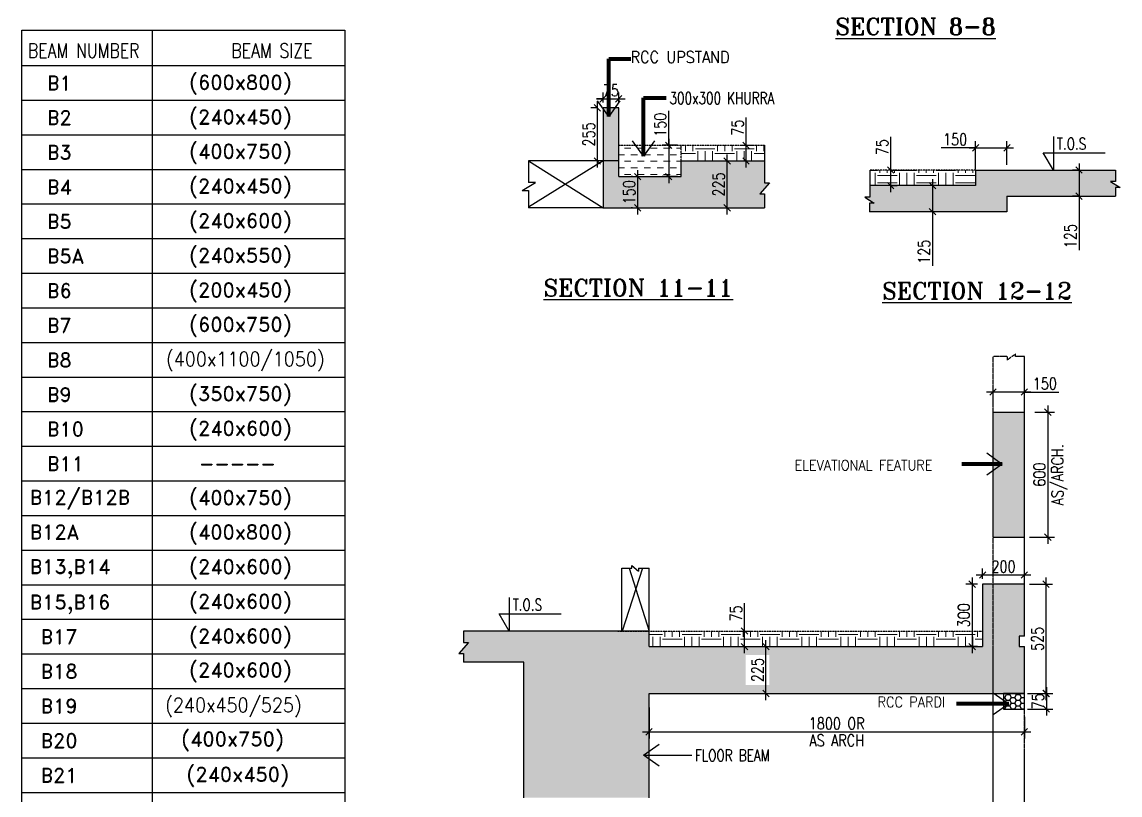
# Model space of a CAD drawing. Header units: millimetres. Extents: x 2061841 to 105821645, y -77612 to 48520811.
# Drawn here: x 2466940 to 2488008, y 16713 to 31550 of the extents above; entities that cross this region are included whole.
import ezdxf

# ---------------------------------------------------------------- set-up
doc = ezdxf.new("R2010")
doc.units = ezdxf.units.MM
doc.header["$LTSCALE"] = 10
doc.header["$MEASUREMENT"] = 0
for name, pattern in [('$0$HIDDEN', [0.375, 0.25, -0.125]), ('E21yeHUG$0$0', [0]), ('HIDDEN', [0.375, 0.25, -0.125])]:
    doc.linetypes.add(name, pattern=pattern)
for name, color, linetype in [('A-HATCH', 8, 'Continuous'), ('BEAM NO', 2, 'Continuous'), ('S-BEAM', 4, 'Continuous'), ('S-BEAM SIZE', 2, 'Continuous'), ('S-BEAM-1', 4, 'Continuous'), ('S-COL.NO', 1, 'Continuous'), ('S-DIM', 7, 'Continuous'), ('S-SHADED', 252, 'Continuous'), ('S-TEXT', 2, 'Continuous'), ('VIN_BEAM', 4, 'Continuous'), ('VIN_BEAM SIZE', 2, 'Continuous')]:
    doc.layers.add(name, color=color, linetype=linetype)
doc.layers.add('VIN SUNK HATCH', color=8, linetype='Continuous', lineweight=0)
doc.styles.add('200', font='romand.shx', dxfattribs={"width": 0.8, "height": 225})
doc.styles.add('MAH', font='romand.shx', dxfattribs={"height": 210})
doc.styles.add('RD', font='romand.shx', dxfattribs={"width": 0.9, "height": 225})
doc.styles.add('RT', font='romant.shx', dxfattribs={"height": 250})
doc.styles.add('Text 100', font='romans.shx', dxfattribs={"width": 0.7, "height": 100})
doc.dimstyles.new('GR1', dxfattribs={"dimtxt": 225, "dimasz": 125, "dimexe": 125, "dimexo": 100, "dimgap": 50, "dimtad": 1, "dimdec": 0, "dimzin": 3, "dimdsep": 46, "dimtxsty": '200', "dimblk1": 'OBLIQUE', "dimblk2": 'OBLIQUE', "dimsah": 1, "dimcen": 0.0625, "dimdle": 125, "dimclrd": 3, "dimclre": 3, "dimclrt": 2, "dimadec": 0, "dimazin": 0, "dimtfac": 1, "dimtdec": 0, "dimtix": 1, "dimtmove": 0, "dimatfit": 3, "dimfxl": 1, "dimtolj": 1, "dimtzin": 0, "dimarcsym": 0})
doc.dimstyles.new('SCALE 100', dxfattribs={"dimtxt": 100, "dimasz": 75, "dimexe": 50, "dimexo": 50, "dimgap": 40, "dimtad": 1, "dimdec": 0, "dimzin": 1, "dimdsep": 46, "dimtxsty": 'Text 100', "dimblk": 'OBLIQUE', "dimcen": 1, "dimclrd": 3, "dimclre": 3, "dimclrt": 2, "dimadec": 0, "dimazin": 0, "dimtfac": 1, "dimtdec": 0, "dimtofl": 0, "dimtmove": 1, "dimatfit": 3, "dimldrblk": 'OPEN90', "dimfxl": 1, "dimtolj": 1, "dimtzin": 0, "dimarcsym": 0})

# ---------------------------------------------------------------- blocks, each defined once
blk = doc.blocks.new('_Oblique')
at = {"color": 0, "linetype": 'ByBlock', "lineweight": -2}
blk.add_line((-0.5, -0.5), (0.5, 0.5), dxfattribs=at)
blk = doc.blocks.new('*D95')
at = {"layer": 'Defpoints', "color": 0, "transparency": 16777216}
for p in [(2480633, 29182), (2480833, 29182), (2480633, 28882)]:
    blk.add_point(p, dxfattribs=at)
at = {"layer": 'S-DIM', "color": 3, "linetype": 'E21yeHUG$0$0', "lineweight": -2, "transparency": 16777216}
for p, q in [((2480833, 29182), (2480833, 29717)), ((2480833, 28757), (2480833, 29307))]:
    blk.add_line(p, q, dxfattribs=at)
at = {"layer": 'S-DIM', "color": 3, "lineweight": -2, "transparency": 16777216}
for p, q in [((2480733, 29182), (2480958, 29182)), ((2480733, 28882), (2480958, 28882))]:
    blk.add_line(p, q, dxfattribs=at)
at = {"layer": 'S-DIM', "color": 3, "linetype": 'ByBlock', "lineweight": -2, "transparency": 16777216, "xscale": 125, "yscale": 125, "zscale": 125}
for p, rotation in [((2480833, 29182), 90), ((2480833, 28882), 270)]:
    blk.add_blockref('_Oblique', p, dxfattribs=dict(at, rotation=rotation))
at = {"layer": 'S-DIM', "color": 2, "transparency": 16777216, "insert": (2480670, 29521), "char_height": 225, "attachment_point": 5, "rotation": 90, "style": '200'}
blk.add_mtext('\\A1;75', dxfattribs=at)
blk = doc.blocks.new('*D96')
at = {"layer": 'Defpoints', "color": 0, "transparency": 16777216}
for p in [(2480195, 28882), (2480471, 28882), (2480195, 27982)]:
    blk.add_point(p, dxfattribs=at)
at = {"layer": 'S-DIM', "color": 3, "lineweight": -2, "transparency": 16777216}
for p, q in [((2480295, 28882), (2480596, 28882)), ((2480295, 27982), (2480596, 27982))]:
    blk.add_line(p, q, dxfattribs=at)
at = {"layer": 'S-DIM', "color": 3, "linetype": 'E21yeHUG$0$0', "lineweight": -2, "transparency": 16777216}
blk.add_line((2480471, 27857), (2480471, 29007), dxfattribs=at)
at = {"layer": 'S-DIM', "color": 3, "linetype": 'ByBlock', "lineweight": -2, "transparency": 16777216, "xscale": 125, "yscale": 125, "zscale": 125}
for p, rotation in [((2480471, 28882), 90), ((2480471, 27982), 270)]:
    blk.add_blockref('_Oblique', p, dxfattribs=dict(at, rotation=rotation))
at = {"layer": 'S-DIM', "color": 2, "transparency": 16777216, "insert": (2480308, 28432), "char_height": 225, "attachment_point": 5, "rotation": 90, "style": '200'}
blk.add_mtext('\\A1;225', dxfattribs=at)
blk = doc.blocks.new('*D97')
at = {"layer": 'Defpoints', "color": 0, "transparency": 16777216}
for p in [(2478752, 28582), (2478752, 27982), (2478752, 27982)]:
    blk.add_point(p, dxfattribs=at)
at = {"layer": 'S-DIM', "color": 3, "linetype": 'E21yeHUG$0$0', "lineweight": -2, "transparency": 16777216}
blk.add_line((2478752, 28707), (2478752, 27857), dxfattribs=at)
at = {"layer": 'S-DIM', "color": 3, "lineweight": -2, "transparency": 16777216}
for p, q in [((2478652, 28582), (2478627, 28582)), ((2478652, 27982), (2478627, 27982))]:
    blk.add_line(p, q, dxfattribs=at)
at = {"layer": 'S-DIM', "color": 3, "linetype": 'ByBlock', "lineweight": -2, "transparency": 16777216, "xscale": 125, "yscale": 125, "zscale": 125}
for p, rotation in [((2478752, 28582), 90), ((2478752, 27982), 270)]:
    blk.add_blockref('_Oblique', p, dxfattribs=dict(at, rotation=rotation))
at = {"layer": 'S-DIM', "color": 2, "transparency": 16777216, "insert": (2478590, 28282), "char_height": 225, "attachment_point": 5, "rotation": 90, "style": '200'}
blk.add_mtext('\\A1;150', dxfattribs=at)
blk = doc.blocks.new('*D116')
at = {"layer": 'Defpoints', "color": 0, "transparency": 16777216}
for p in [(2479615, 29182), (2479349, 28582), (2479615, 28582)]:
    blk.add_point(p, dxfattribs=at)
at = {"layer": 'S-DIM', "color": 3, "linetype": 'E21yeHUG$0$0', "lineweight": -2, "transparency": 16777216}
for p, q in [((2479349, 29182), (2479349, 29844)), ((2479349, 29307), (2479349, 28457))]:
    blk.add_line(p, q, dxfattribs=at)
at = {"layer": 'S-DIM', "color": 3, "lineweight": -2, "transparency": 16777216}
for p, q in [((2479515, 29182), (2479224, 29182)), ((2479515, 28582), (2479224, 28582))]:
    blk.add_line(p, q, dxfattribs=at)
at = {"layer": 'S-DIM', "color": 3, "linetype": 'ByBlock', "lineweight": -2, "transparency": 16777216, "xscale": 125, "yscale": 125, "zscale": 125}
for p, rotation in [((2479349, 29182), 90), ((2479349, 28582), 270)]:
    blk.add_blockref('_Oblique', p, dxfattribs=dict(at, rotation=rotation))
at = {"layer": 'S-DIM', "color": 2, "transparency": 16777216, "insert": (2479186, 29576), "char_height": 225, "attachment_point": 5, "rotation": 90, "style": '200'}
blk.add_mtext('\\A1;150', dxfattribs=at)
blk = doc.blocks.new('*D140')
at = {"layer": 'Defpoints', "color": 0, "transparency": 16777216}
for p in [(2483522, 28708), (2483608, 28708), (2483522, 28408)]:
    blk.add_point(p, dxfattribs=at)
at = {"layer": 'S-DIM', "color": 3, "linetype": 'E21yeHUG$0$0', "lineweight": -2, "transparency": 16777216}
for p, q in [((2483608, 28708), (2483608, 29343)), ((2483608, 28283), (2483608, 28833))]:
    blk.add_line(p, q, dxfattribs=at)
at = {"layer": 'S-DIM', "color": 3, "lineweight": -2, "transparency": 16777216}
for p, q in [((2483622, 28708), (2483733, 28708)), ((2483622, 28408), (2483733, 28408))]:
    blk.add_line(p, q, dxfattribs=at)
at = {"layer": 'S-DIM', "color": 3, "linetype": 'ByBlock', "lineweight": -2, "transparency": 16777216, "xscale": 125, "yscale": 125, "zscale": 125}
for p, rotation in [((2483608, 28708), 90), ((2483608, 28408), 270)]:
    blk.add_blockref('_Oblique', p, dxfattribs=dict(at, rotation=rotation))
at = {"layer": 'S-DIM', "color": 2, "transparency": 16777216, "insert": (2483445, 29147), "char_height": 225, "attachment_point": 5, "rotation": 90, "style": '200'}
blk.add_mtext('\\A1;75', dxfattribs=at)
blk = doc.blocks.new('*D141')
at = {"layer": 'Defpoints', "color": 0, "transparency": 16777216}
for p in [(2485838, 29134), (2485838, 28708), (2485238, 28622)]:
    blk.add_point(p, dxfattribs=at)
at = {"layer": 'S-DIM', "color": 3, "linetype": 'E21yeHUG$0$0', "lineweight": -2, "transparency": 16777216}
for p, q in [((2485238, 29134), (2484576, 29134)), ((2485113, 29134), (2485963, 29134))]:
    blk.add_line(p, q, dxfattribs=at)
at = {"layer": 'S-DIM', "color": 3, "lineweight": -2, "transparency": 16777216}
for p, q in [((2485238, 28722), (2485238, 29259)), ((2485838, 28808), (2485838, 29259))]:
    blk.add_line(p, q, dxfattribs=at)
at = {"layer": 'S-DIM', "color": 3, "linetype": 'ByBlock', "lineweight": -2, "transparency": 16777216, "xscale": 125, "yscale": 125, "zscale": 125, "rotation": 180}
blk.add_blockref('_Oblique', (2485238, 29134), dxfattribs=at)
at = {"layer": 'S-DIM', "color": 3, "linetype": 'ByBlock', "lineweight": -2, "transparency": 16777216, "xscale": 125, "yscale": 125, "zscale": 125}
blk.add_blockref('_Oblique', (2485838, 29134), dxfattribs=at)
at = {"layer": 'S-DIM', "color": 2, "transparency": 16777216, "insert": (2484844, 29296), "char_height": 225, "attachment_point": 5, "style": '200'}
blk.add_mtext('\\A1;150', dxfattribs=at)
blk = doc.blocks.new('*D142')
at = {"layer": 'Defpoints', "color": 0, "transparency": 16777216}
for p in [(2484485, 28408), (2484411, 27908), (2484521, 27908)]:
    blk.add_point(p, dxfattribs=at)
at = {"layer": 'S-DIM', "color": 3, "linetype": 'E21yeHUG$0$0', "lineweight": -2, "transparency": 16777216}
for p, q in [((2484411, 28533), (2484411, 27783)), ((2484411, 27908), (2484411, 26872))]:
    blk.add_line(p, q, dxfattribs=at)
at = {"layer": 'S-DIM', "color": 3, "lineweight": -2, "transparency": 16777216}
for p, q in [((2484385, 28408), (2484286, 28408)), ((2484421, 27908), (2484286, 27908))]:
    blk.add_line(p, q, dxfattribs=at)
at = {"layer": 'S-DIM', "color": 3, "linetype": 'ByBlock', "lineweight": -2, "transparency": 16777216, "xscale": 125, "yscale": 125, "zscale": 125}
for p, rotation in [((2484411, 28408), 90), ((2484411, 27908), 270)]:
    blk.add_blockref('_Oblique', p, dxfattribs=dict(at, rotation=rotation))
at = {"layer": 'S-DIM', "color": 2, "transparency": 16777216, "insert": (2484249, 27140), "char_height": 225, "attachment_point": 5, "rotation": 90, "style": '200'}
blk.add_mtext('\\A1;125', dxfattribs=at)
blk = doc.blocks.new('*D154')
at = {"layer": 'Defpoints', "color": 0, "transparency": 16777216}
for p in [(2478972, 18492), (2486172, 18313), (2486172, 17925)]:
    blk.add_point(p, dxfattribs=at)
at = {"layer": 'S-DIM', "color": 3, "lineweight": -2, "transparency": 16777216}
for p, q in [((2478972, 18392), (2478972, 17800)), ((2486172, 18213), (2486172, 17800))]:
    blk.add_line(p, q, dxfattribs=at)
at = {"layer": 'S-DIM', "color": 3, "linetype": 'E21yeHUG$0$0', "lineweight": -2, "transparency": 16777216}
blk.add_line((2478847, 17925), (2486297, 17925), dxfattribs=at)
at = {"layer": 'S-DIM', "color": 3, "linetype": 'ByBlock', "lineweight": -2, "transparency": 16777216, "xscale": 125, "yscale": 125, "zscale": 125, "rotation": 180}
blk.add_blockref('_Oblique', (2478972, 17925), dxfattribs=at)
at = {"layer": 'S-DIM', "color": 3, "linetype": 'ByBlock', "lineweight": -2, "transparency": 16777216, "xscale": 125, "yscale": 125, "zscale": 125}
blk.add_blockref('_Oblique', (2486172, 17925), dxfattribs=at)
at = {"layer": 'S-DIM', "color": 2, "transparency": 16777216, "char_height": 225, "attachment_point": 5, "style": '200'}
for s, insert in [('\\A1;1800 OR', (2482572, 18087)), ('\\A1;AS ARCH', (2482572, 17762))]:
    blk.add_mtext(s, dxfattribs=dict(at, insert=insert))
blk = doc.blocks.new('*D155')
at = {"layer": 'Defpoints', "color": 0, "transparency": 16777216}
for p in [(2480604, 19861), (2480804, 19861), (2480604, 19561)]:
    blk.add_point(p, dxfattribs=at)
at = {"layer": 'S-DIM', "color": 3, "linetype": 'E21yeHUG$0$0', "lineweight": -2, "transparency": 16777216}
for p, q in [((2480804, 19861), (2480804, 20396)), ((2480804, 19436), (2480804, 19986))]:
    blk.add_line(p, q, dxfattribs=at)
at = {"layer": 'S-DIM', "color": 3, "lineweight": -2, "transparency": 16777216}
for p, q in [((2480704, 19861), (2480929, 19861)), ((2480704, 19561), (2480929, 19561))]:
    blk.add_line(p, q, dxfattribs=at)
at = {"layer": 'S-DIM', "color": 3, "linetype": 'ByBlock', "lineweight": -2, "transparency": 16777216, "xscale": 125, "yscale": 125, "zscale": 125}
for p, rotation in [((2480804, 19861), 90), ((2480804, 19561), 270)]:
    blk.add_blockref('_Oblique', p, dxfattribs=dict(at, rotation=rotation))
at = {"layer": 'S-DIM', "color": 2, "transparency": 16777216, "insert": (2480641, 20200), "char_height": 225, "attachment_point": 5, "rotation": 90, "style": '200'}
blk.add_mtext('\\A1;75', dxfattribs=at)
blk = doc.blocks.new('*D156')
at = {"layer": 'Defpoints', "color": 0, "transparency": 16777216}
for p in [(2480940, 19561), (2481215, 19561), (2480940, 18661)]:
    blk.add_point(p, dxfattribs=at)
at = {"layer": 'S-DIM', "color": 3, "linetype": 'E21yeHUG$0$0', "lineweight": -2, "transparency": 16777216}
blk.add_line((2481215, 18536), (2481215, 19686), dxfattribs=at)
at = {"layer": 'S-DIM', "color": 3, "lineweight": -2, "transparency": 16777216}
for p, q in [((2481040, 19561), (2481340, 19561)), ((2481040, 18661), (2481340, 18661))]:
    blk.add_line(p, q, dxfattribs=at)
at = {"layer": 'S-DIM', "color": 3, "linetype": 'ByBlock', "lineweight": -2, "transparency": 16777216, "xscale": 125, "yscale": 125, "zscale": 125}
for p, rotation in [((2481215, 19561), 90), ((2481215, 18661), 270)]:
    blk.add_blockref('_Oblique', p, dxfattribs=dict(at, rotation=rotation))
at = {"layer": 'S-DIM', "color": 2, "transparency": 16777216, "insert": (2481053, 19111), "char_height": 225, "attachment_point": 5, "rotation": 90, "style": '200'}
blk.add_mtext('\\A1;225', dxfattribs=at)
blk = doc.blocks.new('*D170')
at = {"layer": 'Defpoints', "color": 0, "transparency": 16777216}
for p in [(2485572, 24447), (2485572, 24062), (2486172, 24062)]:
    blk.add_point(p, dxfattribs=at)
at = {"layer": 'S-DIM', "color": 3, "linetype": 'E21yeHUG$0$0', "lineweight": -2, "transparency": 16777216}
for p, q in [((2486297, 24447), (2485447, 24447)), ((2486172, 24447), (2486834, 24447))]:
    blk.add_line(p, q, dxfattribs=at)
at = {"layer": 'S-DIM', "color": 3, "lineweight": -2, "transparency": 16777216}
for p, q in [((2485572, 24162), (2485572, 24572)), ((2486172, 24162), (2486172, 24572))]:
    blk.add_line(p, q, dxfattribs=at)
at = {"layer": 'S-DIM', "color": 3, "linetype": 'ByBlock', "lineweight": -2, "transparency": 16777216, "xscale": 125, "yscale": 125, "zscale": 125, "rotation": 180}
blk.add_blockref('_Oblique', (2485572, 24447), dxfattribs=at)
at = {"layer": 'S-DIM', "color": 3, "linetype": 'ByBlock', "lineweight": -2, "transparency": 16777216, "xscale": 125, "yscale": 125, "zscale": 125}
blk.add_blockref('_Oblique', (2486172, 24447), dxfattribs=at)
at = {"layer": 'S-DIM', "color": 2, "transparency": 16777216, "insert": (2486566, 24609), "char_height": 225, "attachment_point": 5, "style": '200'}
blk.add_mtext('\\A1;150', dxfattribs=at)
blk = doc.blocks.new('*D171')
at = {"layer": 'Defpoints', "color": 0, "transparency": 16777216}
for p in [(2486272, 24062), (2486172, 21662), (2486624, 21662)]:
    blk.add_point(p, dxfattribs=at)
at = {"layer": 'S-DIM', "color": 3, "lineweight": -2, "transparency": 16777216}
for p, q in [((2486372, 24062), (2486749, 24062)), ((2486272, 21662), (2486749, 21662))]:
    blk.add_line(p, q, dxfattribs=at)
at = {"layer": 'S-DIM', "color": 3, "linetype": 'E21yeHUG$0$0', "lineweight": -2, "transparency": 16777216}
blk.add_line((2486624, 24187), (2486624, 21537), dxfattribs=at)
at = {"layer": 'S-DIM', "color": 3, "linetype": 'ByBlock', "lineweight": -2, "transparency": 16777216, "xscale": 125, "yscale": 125, "zscale": 125}
for p, rotation in [((2486624, 24062), 90), ((2486624, 21662), 270)]:
    blk.add_blockref('_Oblique', p, dxfattribs=dict(at, rotation=rotation))
at = {"layer": 'S-DIM', "color": 2, "transparency": 16777216, "char_height": 225, "attachment_point": 5, "rotation": 90, "style": '200'}
for s, insert in [('\\A1;AS/ARCH.', (2486845, 22862)), ('\\A1;600', (2486461, 22862))]:
    blk.add_mtext(s, dxfattribs=dict(at, insert=insert))
blk = doc.blocks.new('*D174')
at = {"layer": 'Defpoints', "color": 0, "transparency": 16777216}
for p in [(2478389, 30074), (2478089, 29902), (2478389, 29902)]:
    blk.add_point(p, dxfattribs=at)
at = {"layer": 'S-DIM', "color": 3, "lineweight": -2, "transparency": 16777216}
for p, q in [((2478089, 30002), (2478089, 30199)), ((2478389, 30002), (2478389, 30199))]:
    blk.add_line(p, q, dxfattribs=at)
at = {"layer": 'S-DIM', "color": 3, "linetype": 'E21yeHUG$0$0', "lineweight": -2, "transparency": 16777216}
for p, q in [((2477964, 30074), (2478514, 30074)), ((2478089, 30074), (2477964, 30074)), ((2478389, 30074), (2478514, 30074))]:
    blk.add_line(p, q, dxfattribs=at)
at = {"layer": 'S-DIM', "color": 3, "linetype": 'ByBlock', "lineweight": -2, "transparency": 16777216, "xscale": 125, "yscale": 125, "zscale": 125}
blk.add_blockref('_Oblique', (2478089, 30074), dxfattribs=at)
at = {"layer": 'S-DIM', "color": 3, "linetype": 'ByBlock', "lineweight": -2, "transparency": 16777216, "xscale": 125, "yscale": 125, "zscale": 125, "rotation": 180}
blk.add_blockref('_Oblique', (2478389, 30074), dxfattribs=at)
at = {"layer": 'S-DIM', "color": 2, "transparency": 16777216, "insert": (2478239, 30236), "char_height": 225, "attachment_point": 5, "style": '200'}
blk.add_mtext('\\A1;75', dxfattribs=at)
blk = doc.blocks.new('*D175')
at = {"layer": 'Defpoints', "color": 0, "transparency": 16777216}
for p in [(2478089, 29902), (2477979, 28882), (2478089, 28882)]:
    blk.add_point(p, dxfattribs=at)
at = {"layer": 'S-DIM', "color": 3, "linetype": 'E21yeHUG$0$0', "lineweight": -2, "transparency": 16777216}
blk.add_line((2477979, 30027), (2477979, 28757), dxfattribs=at)
at = {"layer": 'S-DIM', "color": 3, "lineweight": -2, "transparency": 16777216}
for p, q in [((2477989, 29902), (2477854, 29902)), ((2477989, 28882), (2477854, 28882))]:
    blk.add_line(p, q, dxfattribs=at)
at = {"layer": 'S-DIM', "color": 3, "linetype": 'ByBlock', "lineweight": -2, "transparency": 16777216, "xscale": 125, "yscale": 125, "zscale": 125}
for p, rotation in [((2477979, 29902), 90), ((2477979, 28882), 270)]:
    blk.add_blockref('_Oblique', p, dxfattribs=dict(at, rotation=rotation))
at = {"layer": 'S-DIM', "color": 2, "transparency": 16777216, "insert": (2477816, 29392), "char_height": 225, "attachment_point": 5, "rotation": 90, "style": '200'}
blk.add_mtext('\\A1;255', dxfattribs=at)
blk = doc.blocks.new('*D185')
at = {"layer": 'Defpoints', "color": 0, "transparency": 16777216}
for p in [(2487294, 28708), (2487221, 28208), (2487331, 28208)]:
    blk.add_point(p, dxfattribs=at)
at = {"layer": 'S-DIM', "color": 3, "lineweight": -2, "transparency": 16777216}
for p, q in [((2487194, 28708), (2487096, 28708)), ((2487231, 28208), (2487096, 28208))]:
    blk.add_line(p, q, dxfattribs=at)
at = {"layer": 'S-DIM', "color": 3, "linetype": 'E21yeHUG$0$0', "lineweight": -2, "transparency": 16777216}
for p, q in [((2487221, 28833), (2487221, 28083)), ((2487221, 28208), (2487221, 27172))]:
    blk.add_line(p, q, dxfattribs=at)
at = {"layer": 'S-DIM', "color": 3, "linetype": 'ByBlock', "lineweight": -2, "transparency": 16777216, "xscale": 125, "yscale": 125, "zscale": 125}
for p, rotation in [((2487221, 28708), 90), ((2487221, 28208), 270)]:
    blk.add_blockref('_Oblique', p, dxfattribs=dict(at, rotation=rotation))
at = {"layer": 'S-DIM', "color": 2, "transparency": 16777216, "insert": (2487058, 27440), "char_height": 225, "attachment_point": 5, "rotation": 90, "style": '200'}
blk.add_mtext('\\A1;125', dxfattribs=at)
blk = doc.blocks.new('*D252')
at = {"layer": 'Defpoints', "color": 0, "transparency": 16777216}
for p in [(2485372, 20761), (2485172, 19561), (2485372, 19561)]:
    blk.add_point(p, dxfattribs=at)
at = {"layer": 'S-DIM', "color": 3, "linetype": 'E21yeHUG$0$0', "lineweight": -2, "transparency": 16777216}
blk.add_line((2485172, 20886), (2485172, 19436), dxfattribs=at)
at = {"layer": 'S-DIM', "color": 3, "lineweight": -2, "transparency": 16777216}
for p, q in [((2485272, 20761), (2485047, 20761)), ((2485272, 19561), (2485047, 19561))]:
    blk.add_line(p, q, dxfattribs=at)
at = {"layer": 'S-DIM', "color": 3, "linetype": 'ByBlock', "lineweight": -2, "transparency": 16777216, "xscale": 125, "yscale": 125, "zscale": 125}
for p, rotation in [((2485172, 20761), 90), ((2485172, 19561), 270)]:
    blk.add_blockref('_Oblique', p, dxfattribs=dict(at, rotation=rotation))
at = {"layer": 'S-DIM', "color": 2, "transparency": 16777216, "insert": (2485009, 20161), "char_height": 225, "attachment_point": 5, "rotation": 90, "style": '200'}
blk.add_mtext('\\A1;300', dxfattribs=at)
blk = doc.blocks.new('*D253')
at = {"layer": 'Defpoints', "color": 0, "transparency": 16777216}
for p in [(2486174, 20761), (2486588, 20761), (2486174, 18661)]:
    blk.add_point(p, dxfattribs=at)
at = {"layer": 'S-DIM', "color": 3, "linetype": 'E21yeHUG$0$0', "lineweight": -2, "transparency": 16777216}
blk.add_line((2486588, 18536), (2486588, 20886), dxfattribs=at)
at = {"layer": 'S-DIM', "color": 3, "lineweight": -2, "transparency": 16777216}
for p, q in [((2486274, 20761), (2486713, 20761)), ((2486274, 18661), (2486713, 18661))]:
    blk.add_line(p, q, dxfattribs=at)
at = {"layer": 'S-DIM', "color": 3, "linetype": 'ByBlock', "lineweight": -2, "transparency": 16777216, "xscale": 125, "yscale": 125, "zscale": 125}
for p, rotation in [((2486588, 20761), 90), ((2486588, 18661), 270)]:
    blk.add_blockref('_Oblique', p, dxfattribs=dict(at, rotation=rotation))
at = {"layer": 'S-DIM', "color": 2, "transparency": 16777216, "insert": (2486425, 19711), "char_height": 225, "attachment_point": 5, "rotation": 90, "style": '200'}
blk.add_mtext('\\A1;525', dxfattribs=at)
blk = doc.blocks.new('*D254')
at = {"layer": 'Defpoints', "color": 0, "transparency": 16777216}
for p in [(2486132, 18661), (2486132, 18363), (2486595, 18363)]:
    blk.add_point(p, dxfattribs=at)
at = {"layer": 'S-DIM', "color": 3, "linetype": 'E21yeHUG$0$0', "lineweight": -2, "transparency": 16777216}
for p, q in [((2486595, 18786), (2486595, 18238)), ((2486595, 18661), (2486595, 18786)), ((2486595, 18363), (2486595, 18238))]:
    blk.add_line(p, q, dxfattribs=at)
at = {"layer": 'S-DIM', "color": 3, "lineweight": -2, "transparency": 16777216}
for p, q in [((2486232, 18661), (2486720, 18661)), ((2486232, 18363), (2486720, 18363))]:
    blk.add_line(p, q, dxfattribs=at)
at = {"layer": 'S-DIM', "color": 3, "linetype": 'ByBlock', "lineweight": -2, "transparency": 16777216, "xscale": 125, "yscale": 125, "zscale": 125}
for p, rotation in [((2486595, 18661), 270), ((2486595, 18363), 90)]:
    blk.add_blockref('_Oblique', p, dxfattribs=dict(at, rotation=rotation))
at = {"layer": 'S-DIM', "color": 2, "transparency": 16777216, "insert": (2486432, 18512), "char_height": 225, "attachment_point": 5, "rotation": 90, "style": '200'}
blk.add_mtext('\\A1;75', dxfattribs=at)
blk = doc.blocks.new('*D255')
at = {"layer": 'Defpoints', "color": 0, "transparency": 16777216}
for p in [(2485372, 20935), (2485372, 20761), (2486172, 20761)]:
    blk.add_point(p, dxfattribs=at)
at = {"layer": 'S-DIM', "color": 3, "linetype": 'E21yeHUG$0$0', "lineweight": -2, "transparency": 16777216}
blk.add_line((2486297, 20935), (2485247, 20935), dxfattribs=at)
at = {"layer": 'S-DIM', "color": 3, "lineweight": -2, "transparency": 16777216}
for p, q in [((2485372, 20861), (2485372, 21060)), ((2486172, 20861), (2486172, 21060))]:
    blk.add_line(p, q, dxfattribs=at)
at = {"layer": 'S-DIM', "color": 3, "linetype": 'ByBlock', "lineweight": -2, "transparency": 16777216, "xscale": 125, "yscale": 125, "zscale": 125, "rotation": 180}
blk.add_blockref('_Oblique', (2485372, 20935), dxfattribs=at)
at = {"layer": 'S-DIM', "color": 3, "linetype": 'ByBlock', "lineweight": -2, "transparency": 16777216, "xscale": 125, "yscale": 125, "zscale": 125}
blk.add_blockref('_Oblique', (2486172, 20935), dxfattribs=at)
at = {"layer": 'S-DIM', "color": 2, "transparency": 16777216, "insert": (2485772, 21097), "char_height": 225, "attachment_point": 5, "style": '200'}
blk.add_mtext('\\A1;200', dxfattribs=at)

msp = doc.modelspace()

# ---------------------------------------------------------------- hatches: boundary and pattern name
at = {"layer": 'A-HATCH', "transparency": 33554534}
h = msp.add_hatch(dxfattribs=at)
h.set_pattern_fill('HONEY', color=256, scale=20, angle=180)
h.set_pattern_definition([(0, (-7379211.367, -250490.99), (95.25, 54.9926129), [63.5, -127]), (120, (-7379211.367, -250490.99), (-95.2499998, 54.99261326), [63.5, -127]), (60, (-7379211.367, -250490.99), (2e-07, 109.98522616), [-127, 63.5])])
h.paths.add_polyline_path([(2485772, 18661.1), (2486172, 18661.1), (2486172, 18363), (2485772, 18363), (2485772, 18661.1)], is_closed=False)
at = {"layer": 'S-SHADED'}
h = msp.add_hatch(color=256, dxfattribs=at)
h.dxf.hatch_style = 1
h.paths.add_polyline_path([(2478088.8, 29902), (2478088.8, 27982), (2478388.8, 27982), (2478388.8, 29902)])
h = msp.add_hatch(color=256, dxfattribs=at)
h.dxf.hatch_style = 1
h.paths.add_polyline_path([(2478590.8, 28682), (2479040.8, 28682)], flags=17)
h.paths.add_polyline_path([(2479588.8, 28882), (2479588.8, 28582), (2478388.8, 28582), (2478388.8, 27982), (2481188.8, 27982), (2481188.8, 28248), (2481099.5, 28248), (2481282.9, 28459.4), (2481187.6, 28459.4), (2481187.6, 28882)])
h = msp.add_hatch(color=256, dxfattribs=at)
h.dxf.hatch_style = 1
h.paths.add_polyline_path([(2487920.1, 28707.9), (2487920.1, 28485.3), (2487824.8, 28485.3), (2488008.2, 28373.5), (2487918.9, 28373.5), (2487919.5, 28207.9), (2485838.5, 28207.9), (2485838.5, 27907.9), (2483204.3, 27907.9), (2483203.7, 28073.6), (2483293.1, 28073.6), (2483109.7, 28185.3), (2483204.9, 28185.3), (2483204.9, 28407.9), (2485237.9, 28407.9), (2485237.9, 28707.9)])
h = msp.add_hatch(color=256, dxfattribs=at)
h.dxf.hatch_style = 1
h.paths.add_polyline_path([(2486172.3, 24061.9), (2485572.3, 24061.9), (2485572.3, 21661.9), (2486172.3, 21661.9), (2486172.3, 24061.9)])
h = msp.add_hatch(color=256, dxfattribs=at)
h.dxf.hatch_style = 1
h.paths.add_polyline_path([(2473902.6, 21924.6), (2474352.6, 21924.6)])
h = msp.add_hatch(color=256, dxfattribs=at)
h.dxf.hatch_style = 1
h.paths.add_polyline_path([(2485572.3, 20761.1), (2485372.3, 20761.1), (2485372.3, 19561.1), (2478972.3, 19561.1), (2478972.3, 19861.1), (2475409, 19861.1), (2475409, 19638.5), (2475504.3, 19638.5), (2475320.9, 19427.1), (2475410.2, 19427.1), (2475410.2, 19261.1), (2476572.3, 19261.1), (2476572.3, 16661.1), (2478972.3, 16661.1), (2478972.3, 18661.1), (2485572.3, 18661.1), (2485572.3, 20761.1)])
h.paths.add_polyline_path([(2480827.9, 18823.5), (2480827.9, 19398.8), (2481277.9, 19398.8), (2481277.9, 18823.5)], flags=16)
h = msp.add_hatch(color=256, dxfattribs=at)
h.dxf.hatch_style = 1
h.paths.add_polyline_path([(2485572.3, 18661.1), (2485772, 18661.1), (2486172, 18661.1), (2486172, 19561.1), (2486072, 19561.1), (2486072, 19761.1), (2486172, 19761.1), (2486172, 20761.1), (2485572.3, 20761.1), (2485572.3, 18661.1)])
at = {"layer": 'VIN SUNK HATCH'}
h = msp.add_hatch(dxfattribs=at)
h.set_pattern_fill('DASH', color=6, scale=1000, angle=180)
h.paths.add_polyline_path([(2478388.8, 29182), (2479588.8, 29182), (2479588.8, 28582), (2478388.8, 28582)])
h = msp.add_hatch(dxfattribs=at)
h.set_pattern_fill('EARTH', color=8, scale=1500, angle=360)
h.set_pattern_definition([(0, (826860.88, -211632.73), (375, 375), [375, -375]), (0, (826860.88, -211492.1), (375, 375), [375, -375]), (0, (826860.88, -211351.48), (375, 375), [375, -375]), (90, (826907.75, -211304.6), (-375, 375), [375, -375]), (90, (827048.38, -211304.6), (-375, 375), [375, -375]), (90, (827189, -211304.6), (-375, 375), [375, -375])])
edge = h.paths.add_edge_path()
edge.add_line((2479588.8, 28882), (2481187.6, 28882))
edge.add_line((2481187.6, 28882), (2481187.6, 29182))
edge.add_line((2481187.6, 29182), (2479591.7, 29182))
edge.add_line((2479591.7, 29182), (2479591.7, 28882))
h = msp.add_hatch(dxfattribs=at)
h.set_pattern_fill('EARTH', color=8, scale=1500, angle=180)
h.set_pattern_definition([(180, (-3646.26, 480.2), (-375, -375), [375, -375]), (180, (-3646.26, 339.57), (-375, -375), [375, -375]), (180, (-3646.26, 198.95), (-375, -375), [375, -375]), (270, (-3693.14, 152.07), (375, -375), [375, -375]), (270, (-3833.76, 152.07), (375, -375), [375, -375]), (270, (-3974.4, 152.07), (375, -375), [375, -375])])
edge = h.paths.add_edge_path()
edge.add_line((2483204.9, 28507.9), (2483204.9, 28707.9))
edge.add_line((2483204.9, 28707.9), (2485237.9, 28707.9))
edge.add_line((2485237.9, 28707.9), (2485237.9, 28407.9))
edge.add_line((2485237.9, 28407.9), (2483204.9, 28407.9))
h = msp.add_hatch(dxfattribs=at)
h.set_pattern_fill('EARTH', color=8, scale=1500, angle=360)
h.set_pattern_definition([(0, (828854.06, -220953.6), (375, 375), [375, -375]), (0, (828854.06, -220812.97), (375, 375), [375, -375]), (0, (828854.06, -220672.34), (375, 375), [375, -375]), (90, (828900.93, -220625.47), (-375, 375), [375, -375]), (90, (829041.56, -220625.47), (-375, 375), [375, -375]), (90, (829182.18, -220625.47), (-375, 375), [375, -375])])
h.paths.add_polyline_path([(2485372.3, 19561.1), (2485372.3, 19861.1), (2478972.3, 19861.1), (2478972.3, 19561.1)])

# ---------------------------------------------------------------- linework, layer by layer
at = {"layer": 'S-BEAM', "color": 6, "linetype": 'HIDDEN', "ltscale": 0.8}
for p, q in [((2478388.8, 29182, -643584.3), (2481187.6, 29182, -643584.3)), ((2478388.8, 28882, -643584.3), (2478388.8, 29182, -643584.3)), ((2478388.8, 28882, -643584.3), (2478388.8, 29182, -643584.3)), ((2479588.8, 28882, -643584.3), (2479588.8, 29182, -643584.3)), ((2485237.9, 28707.9, -643584.3), (2483204.9, 28707.9, -643584.3)), ((2478372.3, 19861.1, -643584.3), (2485372.3, 19861.1, -643584.3))]:
    msp.add_line(p, q, dxfattribs=at)
at = {"layer": 'S-BEAM SIZE', "color": 6}
for p, q in [((2478639.9, 21066.1, -399926.3), (2478639.9, 21117.8, -399926.3)), ((2478639.9, 21117.8, -399926.3), (2478769.8, 21012.6, -399926.3)), ((2478450.2, 19861.1, -643584.3), (2478450.2, 21066.1, -643584.3)), ((2478450.2, 21066.1, -399926.3), (2478639.9, 21066.1, -399926.3)), ((2478844.1, 21066.1, -643584.3), (2478458.9, 19861.1, -643584.3)), ((2478591.5, 21066.1, -643584.3), (2478972.3, 19861.1, -643584.3)), ((2478769.8, 21066.1, -399926.3), (2478972.3, 21066.1, -399926.3)), ((2478769.8, 21066.1, -399926.3), (2478769.8, 21012.6, -399926.3))]:
    msp.add_line(p, q, dxfattribs=at)
at = {"layer": 'S-BEAM-1'}
for p, q in [((2478088.8, 29902, -643584.3), (2478088.8, 27982, -643584.3)), ((2478388.8, 29902, -643584.3), (2478088.8, 29902, -643584.3)), ((2478388.8, 28582, -643584.3), (2478388.8, 29902, -643584.3)), ((2481187.6, 29182, -643584.3), (2481187.6, 28459.4, -643584.3)), ((2478388.8, 28882, -643584.3), (2478088.8, 28882, -643584.3)), ((2478388.8, 28594.7, -643584.3), (2478388.8, 28882, -643584.3)), ((2479588.8, 28582, -643584.3), (2479588.8, 28882, -643584.3)), ((2479588.8, 28882, -643584.3), (2481187.6, 28882, -643584.3)), ((2483204.9, 28707.9, -643584.3), (2483204.9, 28185.3, -643584.3)), ((2485237.9, 28707.9, -643584.3), (2485237.9, 28407.9, -643584.3)), ((2485237.9, 28707.9, -643584.3), (2487920.1, 28707.9, -643584.3)), ((2487920.1, 28707.9, -643584.3), (2487920.1, 28485.3, -643584.3)), ((2478388.8, 28582, -643584.3), (2479588.8, 28582, -643584.3)), ((2481282.9, 28459.4, -643584.3), (2481099.5, 28248, -643584.3)), ((2481187.6, 28459.4, -643584.3), (2481282.9, 28459.4, -643584.3)), ((2487920.1, 28485.3, -643584.3), (2487824.8, 28485.3, -643584.3)), ((2487824.8, 28485.3, -643584.3), (2488008.2, 28373.5, -643584.3)), ((2481099.5, 28248, -643584.3), (2481188.8, 28248, -643584.3)), ((2481188.8, 28248, -643584.3), (2481188.8, 27982, -643584.3)), ((2485237.9, 28407.9, -643584.3), (2483204.9, 28407.9, -643584.3)), ((2488008.2, 28373.5, -643584.3), (2487918.9, 28373.5, -643584.3)), ((2487918.9, 28373.5, -643584.3), (2487918.9, 28207.9, -643584.3)), ((2483204.9, 28185.3, -643584.3), (2483109.7, 28185.3, -643584.3)), ((2483109.7, 28185.3, -643584.3), (2483293.1, 28073.6, -643584.3)), ((2483293.1, 28073.6, -643584.3), (2483203.7, 28073.6, -643584.3)), ((2483203.7, 28073.6, -643584.3), (2483203.7, 27907.9, -643584.3)), ((2485837.9, 28207.9, -643584.3), (2485837.9, 27907.9, -643584.3)), ((2485837.9, 28207.9, -643584.3), (2487920.1, 28207.9, -643584.3)), ((2478088.8, 27982, -643584.3), (2481188.8, 27982, -643584.3)), ((2485837.9, 27907.9, -643584.3), (2483203.7, 27907.9, -643584.3)), ((2485572.3, 21661.9, -887242.3), (2485572.3, 24061.9, -887242.3)), ((2485572.3, 24061.9, -887242.3), (2486172.3, 24061.9, -643584.3)), ((2486172.3, 21661.9, -643584.3), (2486172.3, 24061.9, -643584.3)), ((2485572.3, 21661.9, -887242.3), (2486172.3, 21661.9, -643584.3)), ((2485372.3, 20761.1, -643584.3), (2485372.3, 19561.1, -643584.3)), ((2486172, 20761.1, -643584.3), (2485372.3, 20761.1, -643584.3)), ((2486172, 19761.1, -643584.3), (2486172, 20761.1, -643584.3)), ((2478972.3, 19861.1, -643584.3), (2475409, 19861.1, -643584.3)), ((2475409, 19861.1, -643584.3), (2475409, 19638.5, -643584.3)), ((2478972.3, 19561.1, -643584.3), (2478972.3, 19861.1, -643584.3)), ((2475504.3, 19638.5, -643584.3), (2475320.9, 19427.1, -643584.3)), ((2475409, 19638.5, -643584.3), (2475504.3, 19638.5, -643584.3)), ((2475320.9, 19427.1, -643584.3), (2475410.2, 19427.1, -643584.3)), ((2475410.2, 19427.1, -643584.3), (2475410.2, 19261.1, -643584.3)), ((2478972.3, 19561.1, -643584.3), (2485372.3, 19561.1, -643584.3)), ((2486172, 18661.1, -643584.3), (2486172, 19561.1, -643584.3)), ((2476572.3, 19261.1, -643584.3), (2475410.2, 19261.1, -643584.3)), ((2476572.3, 16661.1, -643584.3), (2476572.3, 19261.1, -643584.3)), ((2478972.3, 16661.1, -643584.3), (2478972.3, 18661.1, -643584.3)), ((2478972.3, 18661.1, -643584.3), (2486172.3, 18661.1, -643584.3))]:
    msp.add_line(p, q, dxfattribs=at)
at = {"layer": 'S-BEAM-1', "color": 6}
msp.add_line((2478972.3, 19861.1, -643584.3), (2478972.3, 21066.1, -643584.3), dxfattribs=at)
at = {"layer": 'S-BEAM-1', "color": 1, "ltscale": 0.1, "elevation": -643584.3}
for points in [[(2486729.5, 29351.1), (2486729.5, 28707.9), (2486535.5, 29040.7), (2487723.7, 29040.7)], [(2476288.2, 20504.3), (2476288.2, 19861.1), (2476094.2, 20193.9), (2477282.4, 20193.9)]]:
    msp.add_lwpolyline(points, dxfattribs=at)
at = {"layer": 'S-BEAM-1', "elevation": -643584.3}
for points in [[(2486172, 19761.1), (2486072, 19761.1), (2486072, 19561.1), (2486172, 19561.1)], [(2486172, 18363), (2486172, 18661.1), (2485772, 18661.1), (2485772, 18363), (2486172, 18363)]]:
    msp.add_lwpolyline(points, dxfattribs=at)
at = {"layer": 'VIN_BEAM', "color": 3}
for p, q in [((2469439.3, 31393, -643584.3), (2469439.3, -503.6, -643584.3)), ((2466940, 30048.7, -643584.3), (2473132.6, 30048.7, -643584.3)), ((2466940, 29384.6, -643584.3), (2473132.6, 29384.6, -643584.3)), ((2466940, 28720.4, -643584.3), (2473132.6, 28720.4, -643584.3)), ((2466940, 28056.2, -643584.3), (2473132.6, 28056.2, -643584.3)), ((2466940, 27392, -643584.3), (2473132.6, 27392, -643584.3)), ((2466940, 26727.8, -643584.3), (2473132.6, 26727.8, -643584.3)), ((2466940, 26063.7, -643584.3), (2473132.6, 26063.7, -643584.3)), ((2466940, 25399.5, -643584.3), (2473132.6, 25399.5, -643584.3)), ((2466940, 24735.3, -643584.3), (2473132.6, 24735.3, -643584.3)), ((2466940, 24071.1, -643584.3), (2473132.6, 24071.1, -643584.3)), ((2466940, 23406.9, -643584.3), (2473132.6, 23406.9, -643584.3)), ((2466940, 22742.7, -643584.3), (2473132.6, 22742.7, -643584.3)), ((2466940, 22078.6, -643584.3), (2473132.6, 22078.6, -643584.3)), ((2466940, 21414.4, -643584.3), (2473132.6, 21414.4, -643584.3)), ((2466940, 20750.2, -643584.3), (2473132.6, 20750.2, -643584.3)), ((2466940, 20086, -643584.3), (2473132.6, 20086, -643584.3)), ((2466940, 19421.8, -643584.3), (2473132.6, 19421.8, -643584.3)), ((2466940, 18757.7, -643584.3), (2473132.6, 18757.7, -643584.3)), ((2466940, 18093.5, -643584.3), (2473132.6, 18093.5, -643584.3)), ((2466940, 17429.3, -643584.3), (2473132.6, 17429.3, -643584.3)), ((2466940, 16765.1, -643584.3), (2473132.6, 16765.1, -643584.3))]:
    msp.add_line(p, q, dxfattribs=at)
at = {"layer": 'VIN_BEAM'}
msp.add_line((2466940, 30712.9, -643584.3), (2473132.6, 30712.9, -643584.3), dxfattribs=at)
at = {"layer": 'VIN_BEAM', "color": 6}
for p, q in [((2476658.4, 28882, -643584.3), (2476658.4, 28467.7, -643584.3)), ((2478088.8, 28882, -643584.3), (2476658.4, 27996.7, -643584.3)), ((2478088.8, 28882, -643584.3), (2476658.4, 28882, -643584.3)), ((2476658.4, 28882, -643584.3), (2478088.8, 27982, -643584.3)), ((2478388.8, 28882, -643584.3), (2478088.8, 28882, -643584.3)), ((2476534.3, 28315, -643584.3), (2476795.2, 28467.7, -643584.3)), ((2476795.2, 28467.7, -643584.3), (2476658.4, 28467.7, -643584.3)), ((2476534.3, 28315, -643584.3), (2476658.4, 28315, -643584.3)), ((2476658.4, 28315, -643584.3), (2476658.4, 27982, -643584.3)), ((2478088.8, 27982, -643584.3), (2476658.4, 27982, -643584.3))]:
    msp.add_line(p, q, dxfattribs=at)
at = {"layer": 'VIN_BEAM', "color": 33, "linetype": '$0$HIDDEN'}
for p, q in [((2485572.3, 1452.5, -887242.3), (2485572.3, 25127.3, -887242.3)), ((2485842.3, 25127.3, -643584.3), (2485572.3, 25127.3, -643584.3)), ((2486004.3, 25176.4, -643584.3), (2485842.3, 25060.4, -643584.3)), ((2485842.3, 25127.3, -643584.3), (2485842.3, 25060.4, -643584.3)), ((2486004.3, 25127.3, -643584.3), (2486004.3, 25176.4, -643584.3)), ((2486172.3, 25127.3, -643584.3), (2486004.3, 25127.3, -643584.3)), ((2486172.3, 20761.1, -643584.3), (2486172.3, 25127.3, -643584.3)), ((2486172.3, 9661.9, -643584.3), (2486172.3, 18711.2, -643584.3))]:
    msp.add_line(p, q, dxfattribs=at)
at = {"layer": 'VIN_BEAM', "color": 1, "elevation": -643584.3}
msp.add_lwpolyline([(2466940, 31393), (2473132.6, 31393), (2473132.6, -503.6), (2466940, -503.6)], close=True, dxfattribs=at)

# ---------------------------------------------------------------- texts
at = {"layer": 'BEAM NO', "color": 1, "style": 'MAH', "width": 0.8}
for s, p in [('BEAM NUMBER', (2467053.7, 30863.8, -643584.3)), ('BEAM SIZE', (2470957.3, 30863.8, -643584.3))]:
    msp.add_text(s, height=275, dxfattribs=at).set_placement(p)
at = {"layer": 'BEAM NO', "color": 2, "style": 'MAH'}
for s, p in [('B1', (2467422.8, 30240.2, -643584.3)), ('B2', (2467422.8, 29576, -643584.3)), ('B3', (2467422.8, 28911.8, -643584.3)), ('B4', (2467422.8, 28247.6, -643584.3)), ('B5', (2467422.8, 27583.4, -643584.3)), ('B5A', (2467422.8, 26919.3, -643584.3)), ('B6', (2467422.8, 26255.1, -643584.3)), ('B7', (2467422.8, 25590.9, -643584.3)), ('B8', (2467422.8, 24926.7, -643584.3)), ('B9', (2467422.8, 24262.5, -643584.3)), ('B10', (2467422.8, 23598.3, -643584.3)), ('B11', (2467422.8, 22934.2, -643584.3)), ('-----', (2470335.8, 22934.2, -643584.3)), ('B12/B12B ', (2467091.3, 22289.8, -643584.3)), ('B12A', (2467091.3, 21625.6, -643584.3)), ('B13,B14', (2467091.3, 20961.4, -643584.3)), ('B15,B16', (2467091.3, 20277.4, -643584.3)), ('B17', (2467299.8, 19613.3, -643584.3)), ('B18', (2467299.8, 18949.1, -643584.3)), ('B19', (2467299.8, 18284.9, -643584.3)), ('B20', (2467299.8, 17620.7, -643584.3)), ('B21', (2467299.8, 16956.5, -643584.3))]:
    msp.add_text(s, height=275, dxfattribs=at).set_placement(p)
at = {"layer": 'S-COL.NO', "style": 'RT'}
for s, p in [('%%USECTION 8-8', (2482547.8, 31299.9, -399926.3)), ('%%USECTION 11-11', (2476948.2, 26286.6, -643584.3)), ('%%USECTION 12-12', (2483445.5, 26227.6, -643584.3))]:
    msp.add_text(s, height=325, dxfattribs=at).set_placement(p)
at = {"layer": 'S-TEXT', "color": 2, "style": 'RD'}
for s, height, width, p in [('RCC UPSTAND', 225, 0.9, (2478616.5, 30762.3, -643584.3)), ('300x300 KHURRA', 225, 0.75, (2479363.6, 29974.6, -399926.3)), ('T.O.S', 225, 0.75, (2486796.9, 29099.9, -643584.3)), ('ELEVATIONAL FEATURE  ', 200, 0.9, (2481763.1, 22942.5, -1687094.9)), ('T.O.S', 225, 0.75, (2476355.6, 20253.1, -643584.3)), ('RCC PARDI', 200, 0.9, (2483357, 18398.5, -399926.3)), ('FLOOR BEAM', 225, 0.75, (2479852.9, 17361.9, -643584.3))]:
    msp.add_text(s, height=height, dxfattribs=dict(at, width=width)).set_placement(p)
at = {"layer": 'VIN_BEAM SIZE', "color": 4, "style": 'MAH'}
for s, p in [('(600x800)', (2470151.8, 30255.4, -643584.3)), ('(240x450)', (2470151.8, 29591.3, -643584.3)), ('(400x750)', (2470151.8, 28927.1, -643584.3)), ('(240x450)', (2470151.8, 28262.9, -643584.3)), ('(240x600)', (2470151.8, 27598.7, -643584.3)), ('(240x550)', (2470151.8, 26934.5, -643584.3)), ('(200x450)', (2470151.8, 26270.4, -643584.3)), ('(600x750)', (2470151.8, 25606.2, -643584.3)), ('(350x750)', (2470151.8, 24277.8, -643584.3)), ('(240x600)', (2470151.8, 23613.6, -643584.3)), ('(400x750)', (2470151.8, 22285.3, -643584.3)), ('(400x800)', (2470151.8, 21621.1, -643584.3)), ('(240x600)', (2470151.8, 20956.9, -643584.3)), ('(240x600)', (2470151.8, 20292.7, -643584.3)), ('(240x600)', (2470151.8, 19628.5, -643584.3)), ('(240x600)', (2470151.8, 18974.9, -643584.3)), ('(400x750)', (2470001.3, 17651, -643196.1)), ('(240x450)', (2470100.5, 16971.8, -643584.3))]:
    msp.add_text(s, height=275, dxfattribs=at).set_placement(p)
at = {"layer": 'VIN_BEAM SIZE', "color": 4, "style": 'MAH', "width": 0.9}
for s, p in [('(400x1100/1050)', (2469703.9, 24942, -643584.3)), ('(240x450/525)', (2469687.4, 18302, -643584.3))]:
    msp.add_text(s, height=275, dxfattribs=at).set_placement(p)

# ---------------------------------------------------------------- dimensions: what is measured, and where the dimension line sits
at = {"layer": 'S-DIM', "linetype": 'E21yeHUG$0$0'}
for base, p1, p2, picture, middle in [((2478388.8, 30073.7, -643584.3), (2478088.8, 29902, -643584.3), (2478388.8, 29902, -643584.3), '*D174', (2478238.8, 30236.2, -643584.3)), ((2485372.3, 20934.6), (2486172, 20761.1), (2485372.3, 20761.1), '*D255', (2485772.2, 21097.1))]:
    dim = msp.add_linear_dim(base=base, p1=p1, p2=p2, dimstyle='GR1', override={"dimlfac": 0.25, "dimtxsty": '200', "dimfxl": 125}, dxfattribs=at)
    dim.commit()
    dim.dimension.update_dxf_attribs({"geometry": picture, "text_midpoint": middle})
for base, p1, p2, override, picture, middle in [((2477978.7, 28882, -643584.3), (2478088.8, 29902, -643584.3), (2478088.8, 28882, -643584.3), {"dimlfac": 0.25, "dimtxsty": '200', "dimfxl": 125}, '*D175', (2477816.2, 29392, -643584.3)), ((2480470.8, 28882, -643584.3), (2480195.3, 27982, -643584.3), (2480195.3, 28882, -643584.3), {"dimlfac": 0.25, "dimfxl": 125}, '*D96', (2480308.3, 28432, -643584.3)), ((2478752.1, 27982, -643584.3), (2478752.1, 28582, -643584.3), (2478752.1, 27982, -643584.3), {"dimlfac": 0.25, "dimtxsty": '200', "dimfxl": 125}, '*D97', (2478589.6, 28282, -643584.3)), ((2485171.7, 19561.1, -643584.3), (2485372.3, 20761.1, -643584.3), (2485372.3, 19561.1, -643584.3), {"dimlfac": 0.25, "dimtxsty": '200', "dimfxl": 125}, '*D252', (2485009.2, 20161.1, -643584.3)), ((2486587.6, 20761.1, -643584.3), (2486174.3, 18661.1, -643584.3), (2486174.3, 20761.1, -643584.3), {"dimlfac": 0.25, "dimfxl": 125}, '*D253', (2486425.1, 19711.1, -643584.3)), ((2481215.4, 19561.1, -643584.3), (2480939.9, 18661.1, -643584.3), (2480939.9, 19561.1, -643584.3), {"dimlfac": 0.25, "dimfxl": 125}, '*D156', (2481052.9, 19111.1, -643584.3)), ((2486594.5, 18363, -643584.3), (2486131.9, 18661.1, -643584.3), (2486131.9, 18363, -643584.3), {"dimlfac": 0.25, "dimtxsty": '200', "dimfxl": 125}, '*D254', (2486432, 18512.1, -643584.3))]:
    dim = msp.add_linear_dim(base=base, p1=p1, p2=p2, angle=90, dimstyle='GR1', override=override, dxfattribs=at)
    dim.commit()
    dim.dimension.update_dxf_attribs({"geometry": picture, "text_midpoint": middle})
for base, p1, p2, angle, picture, middle in [((2479348.7, 28582, -643584.3), (2479615.4, 29182, -643584.3), (2479615.4, 28582, -643584.3), 90, '*D116', (2479348.7, 29575.5, -643584.3)), ((2480832.9, 29182, -643584.3), (2480632.9, 28882, -643584.3), (2480632.9, 29182, -643584.3), 90, '*D95', (2480832.9, 29520.9, -643584.3)), ((2483607.6, 28707.9, -643584.3), (2483521.8, 28407.9, -643584.3), (2483521.8, 28707.9, -643584.3), 90, '*D140', (2483607.6, 29146.8, -643584.3)), ((2485837.9, 29133.9, -156268.3), (2485237.9, 28621.9, -643584.3), (2485837.9, 28707.9, -643584.3), 180, '*D141', (2484844.4, 29133.9, -156268.3)), ((2487220.9, 28207.9, -156268.3), (2487294.4, 28707.9, -643584.3), (2487331.3, 28207.9, -643584.3), 90, '*D185', (2487220.9, 27440.1, -156268.3)), ((2484411, 27907.9, -643584.3), (2484484.6, 28407.9, -1130900.3), (2484521.4, 27907.9, -1130900.3), 90, '*D142', (2484411, 27140.2, -643584.3)), ((2480803.9, 19861.1, -643584.3), (2480603.9, 19561.1, -643584.3), (2480603.9, 19861.1, -643584.3), 90, '*D155', (2480803.9, 20200, -643584.3))]:
    dim = msp.add_linear_dim(base=base, p1=p1, p2=p2, angle=angle, dimstyle='GR1', override={"dimlfac": 0.25, "dimfxl": 125}, dxfattribs=at)
    dim.commit()
    dim.dimension.update_dxf_attribs({"geometry": picture, "text_midpoint": middle, "dimtype": 160})
dim = msp.add_linear_dim(base=(2485572.3, 24446.6, -643584.3), p1=(2486172.3, 24061.9, -643584.3), p2=(2485572.3, 24061.9, -887242.3), dimstyle='GR1', override={"dimlfac": 0.25, "dimtxsty": '200', "dimfxl": 125}, dxfattribs=at)
dim.commit()
dim.dimension.update_dxf_attribs({"geometry": '*D170', "text_midpoint": (2486565.9, 24446.6, -643584.3), "dimtype": 160})
dim = msp.add_linear_dim(base=(2486623.7, 21661.9, -643584.3), p1=(2486272.3, 24061.9, -643584.3), p2=(2486172.3, 21661.9, -643584.3), angle=90, text='600\\XAS/ARCH.', dimstyle='GR1', override={"dimlfac": 0.25, "dimtxsty": '200', "dimfxl": 125}, dxfattribs=at)
dim.commit()
dim.dimension.update_dxf_attribs({"geometry": '*D171', "text_midpoint": (2486623.7, 22861.9, -643584.3)})
dim = msp.add_linear_dim(base=(2486172.3, 17925, -399926.3), p1=(2478972.3, 18491.5, -399926.3), p2=(2486172.3, 18313.3, -643584.3), text='<> OR\\X AS ARCH', dimstyle='GR1', override={"dimlfac": 0.25, "dimfxl": 125}, dxfattribs=at)
dim.commit()
dim.dimension.update_dxf_attribs({"geometry": '*D154', "text_midpoint": (2482572.3, 17925, -399926.3)})

# ---------------------------------------------------------------- leaders
at = {"layer": 'S-DIM'}
for points, override in [([(2478197.1, 29737.2, -643584.3), (2478197.1, 30842.1, -643584.3), (2478621.6, 30842.1, -643584.3)], {"dimscale": 1, "dimtxt": 100, "dimasz": 300, "dimgap": 40, "dimtad": 1, "dimtxsty": 'Text 100', "dimclrd": 3, "dimlwd": 65534}), ([(2478863.2, 28971, -399926.3), (2478863.2, 30090.4, -399926.3), (2479297.6, 30090.4, -399926.3)], {"dimscale": 1, "dimtxt": 100, "dimasz": 300, "dimgap": 40, "dimtad": 1, "dimtxsty": 'Text 100', "dimclrd": 3, "dimfxl": 125, "dimlwd": 65534, "dimarcsym": 1}), ([(2485749.8, 23065.5, 0), (2484974.8, 23065.5, 0)], {"dimscale": 1, "dimtxt": 100, "dimasz": 300, "dimgap": 40, "dimtad": 1, "dimtxsty": 'Text 100', "dimclrd": 3, "dimfxl": 125, "dimlwd": 65534, "dimarcsym": 1}), ([(2485873.9, 18464.9, -887242.3), (2484867.4, 18464.9, -887242.3)], {"dimscale": 1, "dimtxt": 100, "dimasz": 300, "dimgap": 40, "dimtad": 1, "dimtxsty": 'Text 100', "dimclrd": 3, "dimfxl": 125, "dimlwd": 65534, "dimarcsym": 1}), ([(2478863.2, 17477.7, -643584.3), (2479792, 17477.7, -643584.3)], {"dimasz": 300})]:
    msp.add_leader(points, dimstyle='SCALE 100', override=override, dxfattribs=at)

doc.saveas('drawing.dxf')
